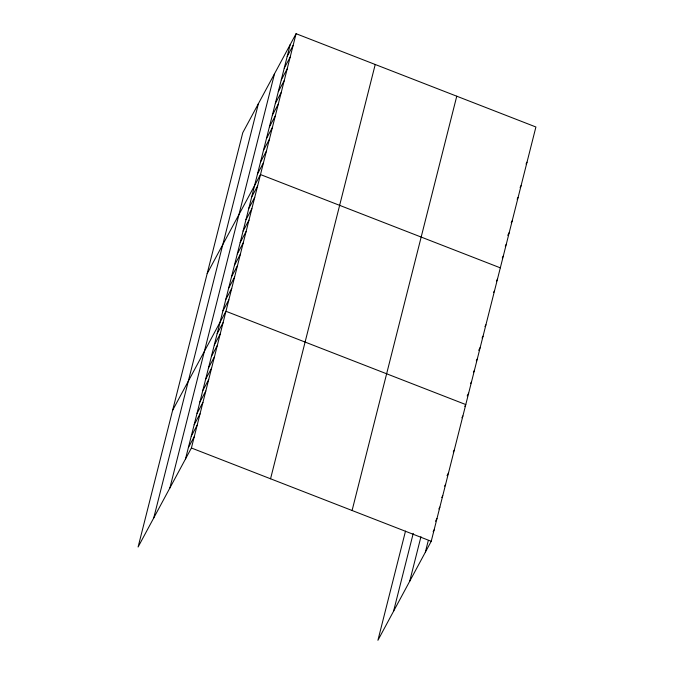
<?xml version="1.0" encoding="UTF-8"?>
<svg xmlns="http://www.w3.org/2000/svg" width="674" height="674" viewBox="0 0 674 674"><rect width="100%" height="100%" fill="white"/><g stroke="black" fill="none" stroke-linecap="round" stroke-linejoin="round"><path stroke-width="1.01" d="M153.739 517.952L258.412 103.653M169.865 488.01L274.537 73.71M185.51 458.952L290.182 44.644M296.08 33.7L242.766 132.711L138.094 547.01L191.408 447.999L296.08 33.7L535.906 126.99L431.234 541.289L377.92 640.3L405.504 531.112M270.552 478.784L375.224 64.485M352.089 510.504L456.761 96.205M393.565 611.242L413.238 533.387M409.691 581.3L420.964 536.673M425.336 552.233L428.217 540.843M287.217 56.389L293.114 45.436M284.251 68.125L290.149 57.18M281.285 79.861L287.183 68.916M278.32 91.597L284.217 80.653M275.354 103.341L281.252 92.397M272.389 115.077L278.286 104.133M269.423 126.813L275.321 115.869M266.457 138.558L272.355 127.605M263.492 150.294L269.389 139.35M260.526 162.03L266.424 151.086M257.561 173.774L263.458 162.822M207.179 273.577L260.493 174.566L500.319 267.848M251.714 196.901L257.611 185.957M248.841 208.291L254.73 197.347M245.959 219.69L251.857 208.746M243.078 231.081L248.976 220.137M240.205 242.472L246.094 231.527M237.324 253.871L243.221 242.926M234.442 265.261L240.34 254.317M231.57 276.652L237.459 265.708M228.688 288.051L234.586 277.107M225.807 299.441L231.704 288.497M222.934 310.832L228.823 299.888M172.637 410.298L225.95 311.278L465.776 404.569L464.79 406.397M217.171 333.622L223.069 322.678M214.298 345.012L220.187 334.068M211.417 356.411L217.314 345.459M208.536 367.802L214.433 356.858M205.663 379.192L211.552 368.248M202.781 390.591L208.679 379.639M199.9 401.982L205.797 391.038M197.027 413.373L202.916 402.429M194.146 424.772L200.043 413.819M191.264 436.162L197.162 425.218M188.391 447.553L194.28 436.609M526.032 164.026L527.009 162.198M520.092 187.507L521.078 185.679M517.126 199.243L518.112 197.415M511.195 222.715L512.181 220.895M507.741 235.369L509.215 232.631M505.264 246.195L506.25 244.376M502.299 257.931L503.284 256.112M496.46 281.066L497.437 279.238M493.579 292.457L494.564 290.637M484.943 326.637L485.929 324.817M482.062 338.036L483.047 336.208M478.692 350.337L480.166 347.599M476.307 360.817L477.293 358.998M473.426 372.216L474.412 370.388M470.553 383.607L471.53 381.779M467.183 395.908L468.657 393.178M461.917 417.787L462.895 415.959M453.282 451.968L454.259 450.139M447.031 475.667L448.505 472.929M444.646 486.148L445.624 484.32M441.765 497.538L442.751 495.719M438.884 508.929L439.869 507.109M435.514 521.238L436.988 518.5M433.129 531.719L434.115 529.899M191.408 447.999L431.234 541.289"/></g></svg>
